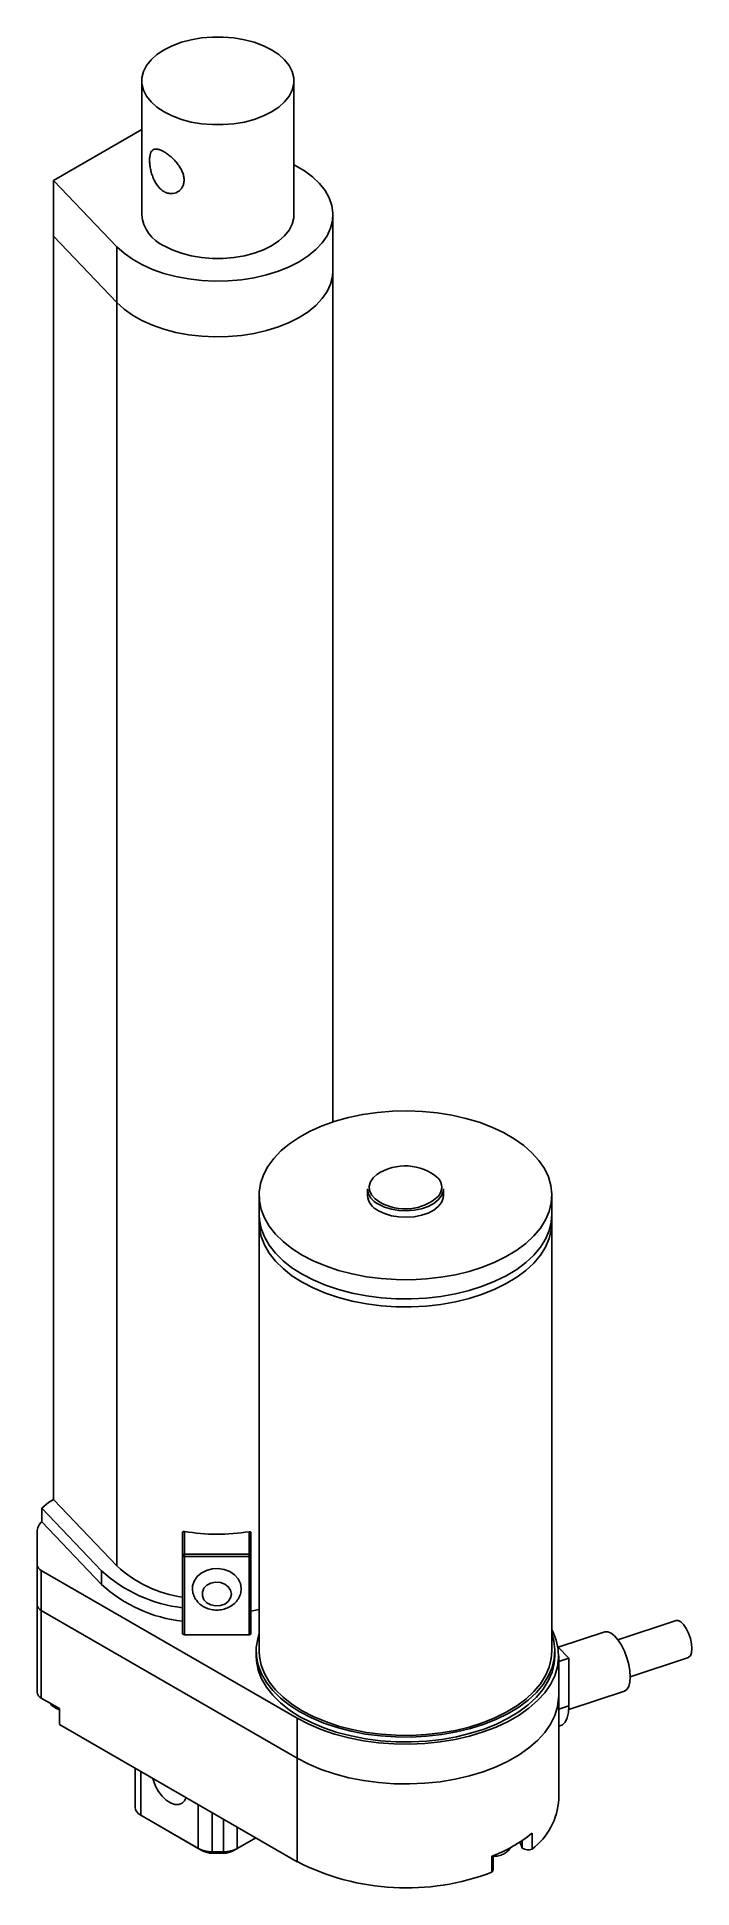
# Paper-space layout '_Isometric' of a CAD drawing. Header units: inches. Extents: x 0.2 to 3.56, y -1.55 to 7.93.
import ezdxf

# ---------------------------------------------------------------- set-up
doc = ezdxf.new("R2010")
doc.units = ezdxf.units.IN
doc.header["$MEASUREMENT"] = 0

psp = doc.layouts.new('_Isometric')

# ---------------------------------------------------------------- linework, layer by layer
at = {"color": 7, "linetype": 'Continuous', "lineweight": 25}
for p, q in [((0.7378, 7.7102), (0.7378, 7.0243)), ((1.5178, 7.0243), (1.5178, 7.7102)), ((0.7378, 7.4604), (0.2864, 7.1998)), ((0.2864, 7.1998), (0.6112, 6.8598)), ((0.2864, 7.1998), (0.2864, 0.4389)), ((1.7178, 2.3746), (1.7178, 7.0243)), ((0.2864, 6.914), (0.6112, 6.574)), ((0.6112, 6.8598), (0.6112, 0.0988)), ((1.3395, 1.9986), (1.3395, -0.3367)), ((1.8945, 2.0321), (1.8945, 1.9986)), ((2.2845, 1.9986), (2.2845, 2.0321)), ((2.8395, -0.3367), (2.8395, 1.9986)), ((0.2601, 0.4237), (0.2255, 0.3949)), ((0.2255, 0.3949), (0.5324, 0.0738)), ((0.2255, 0.3949), (0.2255, 0.3255)), ((0.2864, 0.4389), (0.2601, 0.4237)), ((0.6112, 0.0989), (0.2864, 0.4389)), ((0.2255, 0.3255), (0.5324, 0.0044)), ((0.2015, -0.5475), (0.2015, 0.2726)), ((0.9475, -0.2483), (0.9475, 0.2705)), ((0.9565, 0.2763), (0.9565, -0.2535)), ((1.2885, -0.2535), (1.2885, 0.2745)), ((1.2975, 0.2686), (1.2975, -0.2483)), ((0.9565, 0.16), (1.2885, 0.16)), ((1.2885, 0.1474), (0.9565, 0.1474)), ((0.2235, 0.0751), (1.5344, -0.6817)), ((0.2235, 0.0751), (0.2235, -0.5781)), ((0.5324, 0.0738), (0.5324, 0.0044)), ((0.2235, -0.129), (1.5344, -0.8858)), ((3.4756, -0.18), (3.1776, -0.2793)), ((1.2885, -0.2535), (0.9565, -0.2535)), ((3.1102, -0.2385), (2.8716, -0.318)), ((1.3245, -0.3367), (1.3245, -0.3612)), ((2.8545, -0.3612), (2.8545, -0.3367)), ((2.8708, -0.3172), (2.9269, -0.3733)), ((2.8745, -1.0961), (2.8745, -0.3612)), ((2.9269, -0.3733), (2.8745, -0.3907)), ((2.9269, -0.3733), (2.9269, -0.6182)), ((3.2408, -0.469), (3.5388, -0.3697)), ((2.9263, -0.6371), (3.2114, -0.5421)), ((0.3172, -0.6322), (0.2235, -0.5781)), ((0.317, -0.6321), (0.317, -0.7121)), ((0.3172, -0.6322), (0.3172, -0.7139)), ((0.317, -0.7121), (0.3172, -0.7139)), ((0.3172, -0.7139), (1.5344, -1.4166)), ((1.5344, -1.4166), (1.5344, -0.6817)), ((2.8745, -0.7229), (2.8855, -0.7192)), ((0.7036, -1.1376), (0.7036, -0.9369)), ((0.7329, -1.1784), (1.0278, -1.3487)), ((0.7541, -1.1907), (0.7329, -1.1784)), ((1.049, -1.361), (0.7541, -1.1907)), ((1.0985, -1.1649), (1.0985, -1.3728)), ((1.1571, -1.3728), (1.1571, -1.1987)), ((1.3224, -1.2941), (1.2066, -1.361)), ((1.2278, -1.3487), (1.3224, -1.2941)), ((2.6878, -1.3078), (2.6878, -1.3468)), ((2.7378, -1.27), (2.7378, -1.3517)), ((1.049, -1.361), (1.0278, -1.3487)), ((1.0985, -1.3656), (1.1571, -1.3656)), ((1.1571, -1.3728), (1.0985, -1.3728)), ((1.2066, -1.361), (1.2278, -1.3487)), ((2.5322, -1.3887), (2.5322, -1.4704)), ((2.5388, -1.4584), (2.5388, -1.3861))]:
    psp.add_line(p, q, dxfattribs=at)
at = {"color": 8, "linetype": 'Continuous', "lineweight": 25}
for p, q in [((2.9269, -0.6182), (2.8745, -0.6357)), ((0.7329, -0.9538), (0.7329, -1.1784)), ((1.0278, -1.3487), (1.0278, -1.1241)), ((1.2278, -1.2396), (1.2278, -1.3487))]:
    psp.add_line(p, q, dxfattribs=at)
at = {"color": 7, "linetype": 'Continuous', "lineweight": 25, "flags": 128}
for points in [[(0.8521, 7.551), (0.8941, 7.53), (0.9409, 7.5126), (0.9915, 7.4992), (1.0449, 7.4902), (1.1, 7.4856), (1.1557, 7.4856), (1.2107, 7.4902), (1.2641, 7.4992), (1.3147, 7.5126), (1.3616, 7.53), (1.4036, 7.551), (1.44, 7.5753), (1.4701, 7.6023), (1.4932, 7.6315), (1.5089, 7.6623), (1.5168, 7.6941), (1.5168, 7.7262), (1.5089, 7.758), (1.4932, 7.7889), (1.4701, 7.8181), (1.44, 7.8451), (1.4036, 7.8694), (1.3616, 7.8904), (1.3147, 7.9078), (1.2641, 7.9211), (1.2107, 7.9302), (1.1557, 7.9348), (1.1, 7.9348), (1.0449, 7.9302), (0.9915, 7.9211), (0.9409, 7.9078), (0.8941, 7.8904), (0.8521, 7.8694), (0.8156, 7.8451), (0.7855, 7.8181), (0.7624, 7.7889), (0.7467, 7.758), (0.7388, 7.7262), (0.7388, 7.6941), (0.7467, 7.6623), (0.7624, 7.6315), (0.7855, 7.6023), (0.8156, 7.5753), (0.8521, 7.551)], [(0.6112, 6.8598), (0.6475, 6.8265), (0.6903, 6.7958), (0.739, 6.7681), (0.7929, 6.7439), (0.8512, 6.7234), (0.9132, 6.707), (0.9782, 6.6948), (1.0451, 6.6871), (1.1131, 6.6838), (1.1813, 6.6851), (1.2489, 6.6909), (1.3147, 6.7012), (1.3781, 6.7159), (1.4382, 6.7346), (1.4941, 6.7572), (1.545, 6.7834), (1.5904, 6.8129), (1.6296, 6.8451), (1.6621, 6.8798), (1.6875, 6.9164), (1.7053, 6.9544), (1.7154, 6.9934), (1.7177, 7.0328), (1.712, 7.0721), (1.6985, 7.1107), (1.6774, 7.1482), (1.649, 7.184), (1.6135, 7.2177), (1.5716, 7.2488), (1.5237, 7.2769), (1.5178, 7.2799)], [(0.8521, 6.8651), (0.8941, 6.8441), (0.9409, 6.8267), (0.9915, 6.8133), (1.0449, 6.8043), (1.1, 6.7997), (1.1557, 6.7997), (1.2107, 6.8043), (1.2641, 6.8133), (1.3147, 6.8267), (1.3616, 6.8441), (1.4036, 6.8651), (1.44, 6.8894), (1.4701, 6.9164), (1.4932, 6.9456), (1.5089, 6.9764), (1.5168, 7.0082), (1.5178, 7.0243)], [(0.6112, 6.574), (0.6475, 6.5407), (0.6903, 6.51), (0.739, 6.4823), (0.7929, 6.4581), (0.8512, 6.4377), (0.9132, 6.4212), (0.9782, 6.409), (1.0451, 6.4013), (1.1131, 6.398), (1.1813, 6.3993), (1.2489, 6.4051), (1.3147, 6.4154), (1.3781, 6.4301), (1.4382, 6.4488), (1.4941, 6.4715), (1.545, 6.4977), (1.5904, 6.5271), (1.6296, 6.5594), (1.6621, 6.594), (1.6875, 6.6306), (1.7053, 6.6686), (1.7154, 6.7076), (1.7178, 6.7385)], [(0.6112, 6.574), (0.6475, 6.5407), (0.6903, 6.51), (0.739, 6.4823), (0.7929, 6.4581), (0.8512, 6.4377), (0.9132, 6.4212), (0.9782, 6.409), (1.0451, 6.4013), (1.1131, 6.398), (1.1813, 6.3993), (1.2489, 6.4051), (1.3147, 6.4154), (1.3781, 6.4301), (1.4382, 6.4488), (1.4941, 6.4715), (1.545, 6.4977), (1.5904, 6.5271), (1.6296, 6.5594), (1.6621, 6.594), (1.6875, 6.6306), (1.7053, 6.6686), (1.7154, 6.7076), (1.7178, 6.7385)], [(1.5592, 1.6924), (1.6165, 1.6626), (1.6789, 1.6363), (1.7456, 1.6138), (1.8159, 1.5954), (1.8892, 1.5813), (1.9646, 1.5717), (2.0413, 1.5665), (2.1185, 1.5659), (2.1954, 1.5699), (2.2712, 1.5785), (2.345, 1.5915), (2.4162, 1.6088), (2.4838, 1.6303), (2.5473, 1.6556), (2.606, 1.6846), (2.6592, 1.717), (2.7063, 1.7523), (2.7469, 1.7902), (2.7805, 1.8303), (2.8069, 1.8722), (2.8256, 1.9155), (2.8365, 1.9596), (2.8394, 2.0041), (2.8345, 2.0486), (2.8216, 2.0926), (2.801, 2.1355), (2.7728, 2.1771), (2.7374, 2.2167), (2.6951, 2.254), (2.6464, 2.2886), (2.5918, 2.3201), (2.5319, 2.3482), (2.4673, 2.3726), (2.3987, 2.393), (2.3268, 2.4093), (2.2524, 2.4212), (2.1762, 2.4286), (2.0992, 2.4315), (2.022, 2.4298), (1.9456, 2.4235), (1.8706, 2.4127), (1.798, 2.3975), (1.7285, 2.3781), (1.6628, 2.3547), (1.6017, 2.3274), (1.5457, 2.2967), (1.4955, 2.2629), (1.4515, 2.2262), (1.4144, 2.1871), (1.3844, 2.1461), (1.3618, 2.1034), (1.347, 2.0597), (1.3401, 2.0153), (1.3411, 1.9707), (1.35, 1.9264), (1.3667, 1.8829), (1.3912, 1.8406), (1.423, 1.8), (1.4619, 1.7615), (1.5075, 1.7255), (1.5592, 1.6924)], [(2.2845, 2.0321), (2.2829, 2.0178), (2.274, 1.9956), (2.2575, 1.9749), (2.2342, 1.9566), (2.2049, 1.9413), (2.1709, 1.9298), (2.1336, 1.9224), (2.0944, 1.9195), (2.0551, 1.9212), (2.0172, 1.9275), (1.9822, 1.9381), (1.9516, 1.9525)], [(1.9516, 1.919), (1.9822, 1.9046), (2.0172, 1.894), (2.0551, 1.8878), (2.0944, 1.886), (2.1336, 1.8889), (2.1709, 1.8963), (2.2049, 1.9078), (2.2342, 1.9231), (2.2575, 1.9415), (2.274, 1.9622), (2.2829, 1.9844), (2.2845, 1.9986)], [(1.3395, 1.9006), (1.3411, 1.8727), (1.35, 1.8285), (1.3667, 1.7849), (1.3912, 1.7427), (1.423, 1.702), (1.4619, 1.6635), (1.5075, 1.6275), (1.5592, 1.5944)], [(1.3395, 1.9006), (1.3411, 1.8727), (1.35, 1.8285), (1.3667, 1.7849), (1.3912, 1.7427), (1.423, 1.702), (1.4619, 1.6635), (1.5075, 1.6275), (1.5592, 1.5944)], [(1.5592, 1.5944), (1.6165, 1.5646), (1.6789, 1.5383), (1.7456, 1.5158), (1.8159, 1.4975), (1.8892, 1.4834), (1.9646, 1.4737), (2.0413, 1.4685), (2.1185, 1.4679), (2.1954, 1.472), (2.2712, 1.4805), (2.345, 1.4935), (2.4162, 1.5108), (2.4838, 1.5323), (2.5473, 1.5577), (2.606, 1.5867), (2.6592, 1.619), (2.7063, 1.6543), (2.7469, 1.6922), (2.7805, 1.7323), (2.8069, 1.7742), (2.8256, 1.8175), (2.8365, 1.8616), (2.8395, 1.9006)], [(1.5592, 1.5944), (1.6165, 1.5646), (1.6789, 1.5383), (1.7456, 1.5158), (1.8159, 1.4975), (1.8892, 1.4834), (1.9646, 1.4737), (2.0413, 1.4685), (2.1185, 1.4679), (2.1954, 1.472), (2.2712, 1.4805), (2.345, 1.4935), (2.4162, 1.5108), (2.4838, 1.5323), (2.5473, 1.5577), (2.606, 1.5867), (2.6592, 1.619), (2.7063, 1.6543), (2.7469, 1.6922), (2.7805, 1.7323), (2.8069, 1.7742), (2.8256, 1.8175), (2.8365, 1.8616), (2.8395, 1.9006)], [(1.3395, 1.8598), (1.3411, 1.8319), (1.35, 1.7876), (1.3667, 1.7441), (1.3912, 1.7018), (1.423, 1.6612), (1.4619, 1.6227), (1.5075, 1.5867), (1.5592, 1.5536)], [(1.3395, 1.8598), (1.3411, 1.8319), (1.35, 1.7876), (1.3667, 1.7441), (1.3912, 1.7018), (1.423, 1.6612), (1.4619, 1.6227), (1.5075, 1.5867), (1.5592, 1.5536)], [(1.5592, 1.5536), (1.6165, 1.5238), (1.6789, 1.4975), (1.7456, 1.475), (1.8159, 1.4566), (1.8892, 1.4425), (1.9646, 1.4328), (2.0413, 1.4277), (2.1185, 1.4271), (2.1954, 1.4311), (2.2712, 1.4397), (2.345, 1.4527), (2.4162, 1.47), (2.4838, 1.4915), (2.5473, 1.5168), (2.606, 1.5458), (2.6592, 1.5782), (2.7063, 1.6135), (2.7469, 1.6514), (2.7805, 1.6915), (2.8069, 1.7334), (2.8256, 1.7767), (2.8365, 1.8208), (2.8395, 1.8598)], [(1.5592, 1.5536), (1.6165, 1.5238), (1.6789, 1.4975), (1.7456, 1.475), (1.8159, 1.4566), (1.8892, 1.4425), (1.9646, 1.4328), (2.0413, 1.4277), (2.1185, 1.4271), (2.1954, 1.4311), (2.2712, 1.4397), (2.345, 1.4527), (2.4162, 1.47), (2.4838, 1.4915), (2.5473, 1.5168), (2.606, 1.5458), (2.6592, 1.5782), (2.7063, 1.6135), (2.7469, 1.6514), (2.7805, 1.6915), (2.8069, 1.7334), (2.8256, 1.7767), (2.8365, 1.8208), (2.8395, 1.8598)], [(0.9475, 0.1526), (0.9477, 0.1516), (0.9482, 0.1506), (0.9491, 0.1497), (0.9502, 0.1489), (0.9515, 0.1483), (0.9531, 0.1478), (0.9548, 0.1475), (0.9565, 0.1474)], [(1.2885, 0.1474), (1.2903, 0.1475), (1.292, 0.1478), (1.2935, 0.1483), (1.2949, 0.1489), (1.296, 0.1497), (1.2969, 0.1506), (1.2974, 0.1516), (1.2975, 0.1526)], [(1.2475, -0.0159), (1.2436, 0.0095), (1.2321, 0.0333), (1.2137, 0.054), (1.1895, 0.0703), (1.1612, 0.0812), (1.1304, 0.086), (1.0991, 0.0844), (1.0693, 0.0765), (1.0429, 0.0627), (1.0214, 0.0441), (1.0063, 0.0217), (0.9985, -0.0031), (0.9975, -0.0166)], [(1.1975, -0.0448), (1.1935, -0.0249), (1.1817, -0.0072), (1.1636, 0.0065), (1.141, 0.0146), (1.1164, 0.0163), (1.0924, 0.0113), (1.0717, 0.0003), (1.0566, -0.0156), (1.0486, -0.0347), (1.0486, -0.0548), (1.0566, -0.0739), (1.0717, -0.0898), (1.0924, -0.1008), (1.1164, -0.1058), (1.141, -0.1041), (1.1636, -0.096), (1.1817, -0.0824), (1.1935, -0.0646), (1.1975, -0.0448)], [(1.2975, -0.1323), (1.3147, -0.1291), (1.3395, -0.124)], [(3.4756, -0.18), (3.4864, -0.1798), (3.5001, -0.1869), (3.5143, -0.2011), (3.528, -0.2213), (3.54, -0.2459), (3.5493, -0.2727), (3.5552, -0.2998), (3.5572, -0.3248), (3.5552, -0.3458), (3.5493, -0.361), (3.54, -0.3693), (3.5388, -0.3697)], [(0.9565, -0.2535), (0.9548, -0.2534), (0.9531, -0.2531), (0.9515, -0.2526), (0.9502, -0.252), (0.9491, -0.2512), (0.9482, -0.2503), (0.9477, -0.2493), (0.9475, -0.2483)], [(1.2975, -0.2483), (1.2974, -0.2493), (1.2969, -0.2503), (1.296, -0.2512), (1.2949, -0.252), (1.2935, -0.2526), (1.292, -0.2531), (1.2903, -0.2534), (1.2885, -0.2535)], [(1.3395, -0.2497), (1.3322, -0.2744), (1.3251, -0.3197), (1.3261, -0.3651), (1.3352, -0.4103), (1.3523, -0.4547), (1.3772, -0.4978), (1.4097, -0.5392), (1.4494, -0.5785), (1.4958, -0.6152), (1.5486, -0.649)], [(1.5344, -0.6817), (1.5934, -0.7124), (1.6575, -0.7396), (1.726, -0.7629), (1.7983, -0.7821), (1.8736, -0.7969), (1.951, -0.8073), (2.0299, -0.8131), (2.1094, -0.8143), (2.1887, -0.8108), (2.2669, -0.8027), (2.3434, -0.79), (2.4172, -0.773), (2.4877, -0.7518), (2.5541, -0.7265), (2.6158, -0.6975), (2.672, -0.665), (2.7222, -0.6294), (2.766, -0.5911), (2.8028, -0.5504), (2.8323, -0.5078), (2.8542, -0.4637), (2.8682, -0.4185), (2.8742, -0.3727), (2.8722, -0.3268), (2.8622, -0.2813), (2.8442, -0.2366), (2.8395, -0.2274)], [(1.5486, -0.649), (1.6071, -0.6795), (1.6707, -0.7063), (1.7387, -0.7292), (1.8105, -0.7479), (1.8852, -0.7623), (1.9621, -0.7722), (2.0403, -0.7774), (2.119, -0.778), (2.1975, -0.7739), (2.2748, -0.7652), (2.3501, -0.7519), (2.4227, -0.7343), (2.4917, -0.7124), (2.5565, -0.6865), (2.6163, -0.6569), (2.6706, -0.624), (2.7187, -0.588), (2.7601, -0.5493), (2.7944, -0.5084), (2.8212, -0.4656), (2.8403, -0.4215), (2.8514, -0.3765), (2.8544, -0.331), (2.8494, -0.2857), (2.8395, -0.2497)], [(3.1102, -0.2385), (3.1109, -0.2383), (3.1261, -0.2379), (3.143, -0.2451), (3.1608, -0.2596), (3.1786, -0.2807), (3.1955, -0.3073), (3.2107, -0.338), (3.2234, -0.3714), (3.2329, -0.4057), (3.2388, -0.4392), (3.2408, -0.4703), (3.2388, -0.4973), (3.2329, -0.519), (3.2234, -0.5343), (3.2114, -0.5421)], [(1.3245, -0.3612), (1.3261, -0.3896), (1.3352, -0.4348), (1.3523, -0.4792), (1.3772, -0.5223), (1.4097, -0.5637), (1.4494, -0.603), (1.4958, -0.6397), (1.5486, -0.6735)], [(1.3395, -0.3367), (1.3411, -0.3646), (1.35, -0.4089), (1.3667, -0.4524), (1.3912, -0.4947), (1.423, -0.5353), (1.4619, -0.5738), (1.5075, -0.6098), (1.5592, -0.6429)], [(1.5486, -0.6735), (1.6071, -0.704), (1.6707, -0.7308), (1.7387, -0.7537), (1.8105, -0.7724), (1.8852, -0.7868), (1.9621, -0.7967), (2.0403, -0.8019), (2.119, -0.8025), (2.1975, -0.7984), (2.2748, -0.7897), (2.3501, -0.7764), (2.4227, -0.7588), (2.4917, -0.7369), (2.5565, -0.711), (2.6163, -0.6814), (2.6706, -0.6485), (2.7187, -0.6125), (2.7601, -0.5738), (2.7944, -0.5329), (2.8212, -0.4901), (2.8403, -0.446), (2.8514, -0.401), (2.8545, -0.3612)], [(1.5592, -0.6429), (1.6165, -0.6727), (1.6789, -0.699), (1.7456, -0.7215), (1.8159, -0.7399), (1.8892, -0.754), (1.9646, -0.7636), (2.0413, -0.7688), (2.1185, -0.7694), (2.1954, -0.7654), (2.2712, -0.7568), (2.345, -0.7438), (2.4162, -0.7265), (2.4838, -0.705), (2.5473, -0.6797), (2.606, -0.6507), (2.6592, -0.6183), (2.7063, -0.583), (2.7469, -0.5451), (2.7805, -0.505), (2.8069, -0.4631), (2.8256, -0.4198), (2.8365, -0.3757), (2.8395, -0.3367)], [(1.5344, -0.8858), (1.5934, -0.9166), (1.6575, -0.9437), (1.726, -0.967), (1.7983, -0.9862), (1.8736, -1.001), (1.951, -1.0114), (2.0299, -1.0172), (2.1094, -1.0184), (2.1887, -1.0149), (2.2669, -1.0068), (2.3434, -0.9942), (2.4172, -0.9771), (2.4877, -0.9559), (2.5541, -0.9306), (2.6158, -0.9016), (2.672, -0.8692), (2.7222, -0.8336), (2.766, -0.7953), (2.8028, -0.7546), (2.8323, -0.7119), (2.8542, -0.6678), (2.8682, -0.6226), (2.8742, -0.5768), (2.8745, -0.5654)], [(1.5344, -0.8858), (1.5934, -0.9166), (1.6575, -0.9437), (1.726, -0.967), (1.7983, -0.9862), (1.8736, -1.001), (1.951, -1.0114), (2.0299, -1.0172), (2.1094, -1.0184), (2.1887, -1.0149), (2.2669, -1.0068), (2.3434, -0.9942), (2.4172, -0.9771), (2.4877, -0.9559), (2.5541, -0.9306), (2.6158, -0.9016), (2.672, -0.8692), (2.7222, -0.8336), (2.766, -0.7953), (2.8028, -0.7546), (2.8323, -0.7119), (2.8542, -0.6678), (2.8682, -0.6226), (2.8742, -0.5768), (2.8745, -0.5654)], [(2.9269, -0.6182), (2.9247, -0.6519), (2.9183, -0.68), (2.9079, -0.7013), (2.8939, -0.7152), (2.8855, -0.7192)], [(0.7955, -0.99), (0.7982, -1.0006), (0.8088, -1.0292), (0.824, -1.0566), (0.8427, -1.0811), (0.8638, -1.1011), (0.8859, -1.1155), (0.9077, -1.1233), (0.9277, -1.124), (0.9448, -1.1175), (0.9578, -1.1043), (0.9652, -1.088)], [(2.6733, -1.3174), (2.6801, -1.3267), (2.6878, -1.3468)]]:
    psp.add_lwpolyline(points, dxfattribs=at)
at = {"color": 8, "linetype": 'Continuous', "lineweight": 25, "flags": 128}
psp.add_lwpolyline([(1.9429, 2.1055), (1.9238, 2.0882), (1.9098, 2.0672), (1.9038, 2.045), (1.9058, 2.0226), (1.9159, 2.0009), (1.9335, 1.9809), (1.958, 1.9635)], dxfattribs=at)
at = {"color": 7, "linetype": 'Continuous', "lineweight": 25}
for centre, radius, start, end in [((0.9313, 7.0425), 0.1943, 185.38826, 245.93188), ((2.0872, 1.89), 0.2593, 49.07614, 123.80886), ((1.9916, 2.0414), 0.0975, 185.51725, 245.80289), ((1.9916, 2.008), 0.0975, 185.51725, 245.80289), ((2.0871, 2.1836), 0.2552, 239.5967, 312.08613), ((0.2842, 0.2691), 0.0827, 135.13723, 177.57191), ((1.1279, 1.2675), 1.0059, 260.19229, 279.18983), ((0.2391, 0.1095), 0.0377, 185.6948, 245.62534), ((1.0354, 0.5578), 0.625, 227.24973, 261.91824), ((0.9558, 0.1517), 0.0083, 84.81742, 173.64866), ((1.2893, 0.1517), 0.0083, 6.35134, 95.18258), ((1.0309, 0.6185), 0.7384, 227.53876, 263.52167), ((1.0309, 0.5491), 0.7384, 227.53876, 263.52167), ((0.2391, -0.0947), 0.0377, 185.6948, 245.62534), ((0.2391, -0.5438), 0.0377, 185.6948, 245.62534), ((0.7536, -1.1326), 0.0503, 185.6948, 245.62534), ((2.5345, -1.0786), 0.3404, 306.65979, 357.04565), ((2.2713, -0.6995), 0.7369, 290.72818, 309.26644), ((1.0957, -1.2214), 0.1443, 241.95976, 271.1441), ((1.0965, -1.2718), 0.101, 241.95976, 271.1441), ((1.16, -1.2214), 0.1443, 268.8559, 298.04024), ((1.1591, -1.2718), 0.101, 268.8559, 298.04024), ((2.0937, -0.3241), 1.2272, 242.89081, 290.936), ((2.7174, -1.3021), 0.0536, 236.49552, 292.34235), ((2.5235, -1.4577), 0.0153, 304.55914, 357.58154)]:
    psp.add_arc(centre, radius, start, end, dxfattribs=at)
at = {"color": 8, "linetype": 'Continuous', "lineweight": 25}
psp.add_arc((2.2052, 2.0394), 0.0697, 319.51614, 41.86258, dxfattribs=at)
at = {"color": 7, "linetype": 'Continuous', "lineweight": 25}
for points, knots in [([(0.955, 7.2022), (0.955, 7.1954), (0.9542, 7.1889), (0.9512, 7.1767), (0.9489, 7.1709), (0.9431, 7.1603), (0.9396, 7.1555), (0.9314, 7.1472), (0.9267, 7.1436), (0.9118, 7.1349), (0.9001, 7.1319), (0.8822, 7.1323), (0.876, 7.1332), (0.8639, 7.1368), (0.8579, 7.1393), (0.8463, 7.146), (0.8406, 7.1502), (0.8299, 7.1598), (0.8249, 7.1653), (0.8155, 7.1774), (0.8112, 7.184), (0.8034, 7.1979), (0.7998, 7.2053), (0.7936, 7.2205), (0.7909, 7.2282), (0.7863, 7.2439), (0.7843, 7.252), (0.7813, 7.2676), (0.7801, 7.2753), (0.7786, 7.2903), (0.7782, 7.2975), (0.7782, 7.3109), (0.7786, 7.3171), (0.7801, 7.3286), (0.7813, 7.3337), (0.7843, 7.3427), (0.7863, 7.3466), (0.7909, 7.3529), (0.7936, 7.3554), (0.7998, 7.359), (0.8034, 7.3601), (0.8112, 7.361), (0.8155, 7.3607), (0.8249, 7.3589), (0.8299, 7.3574), (0.8405, 7.3531), (0.8462, 7.3502), (0.8579, 7.3435), (0.8638, 7.3396), (0.876, 7.3308), (0.8821, 7.3259), (0.8941, 7.3154), (0.9, 7.3097), (0.9114, 7.2977), (0.9167, 7.2915), (0.9267, 7.2786), (0.9314, 7.2718), (0.9396, 7.2581), (0.9431, 7.2511), (0.9489, 7.237), (0.9512, 7.2298), (0.9542, 7.2158), (0.955, 7.209), (0.955, 7.2022)], [0, 0, 0, 0, 0.03125, 0.03125, 0.0625, 0.0625, 0.09375, 0.09375, 0.125, 0.125, 0.1875, 0.1875, 0.21875, 0.21875, 0.25, 0.25, 0.28125, 0.28125, 0.3125, 0.3125, 0.34375, 0.34375, 0.375, 0.375, 0.40625, 0.40625, 0.4375, 0.4375, 0.46875, 0.46875, 0.5, 0.5, 0.53125, 0.53125, 0.5625, 0.5625, 0.59375, 0.59375, 0.625, 0.625, 0.65625, 0.65625, 0.6875, 0.6875, 0.71875, 0.71875, 0.75, 0.75, 0.78125, 0.78125, 0.8125, 0.8125, 0.84375, 0.84375, 0.875, 0.875, 0.90625, 0.90625, 0.9375, 0.9375, 0.96875, 0.96875, 1, 1, 1, 1]), ([(0.9475, 0.2705), (0.9475, 0.2725), (0.9486, 0.2743), (0.9519, 0.2763), (0.9542, 0.2767), (0.9565, 0.2763)], [0, 0, 0, 0, 0.5, 0.5, 1, 1, 1, 1]), ([(1.2885, 0.2745), (1.2909, 0.2749), (1.2932, 0.2745), (1.2965, 0.2724), (1.2975, 0.2706), (1.2975, 0.2686)], [0, 0, 0, 0, 0.5, 0.5, 1, 1, 1, 1]), ([(0.9984, -0.0168), (0.9984, -0.0228), (0.9985, -0.0376), (1.0067, -0.0601), (1.021, -0.0828), (1.0409, -0.1017), (1.0653, -0.116), (1.0931, -0.1251), (1.123, -0.1282), (1.1533, -0.1249), (1.1821, -0.1151), (1.2077, -0.0991), (1.2282, -0.0777), (1.242, -0.0524), (1.2471, -0.031), (1.2475, -0.0189), (1.2475, -0.0159)], [0, 0, 0, 0, 0.049391, 0.122651, 0.195575, 0.269311, 0.344542, 0.42137, 0.499522, 0.57871, 0.658745, 0.739313, 0.819654, 0.898633, 0.975409, 1, 1, 1, 1]), ([(0.269, -0.6044), (0.2692, -0.6048), (0.2727, -0.6113), (0.2837, -0.6211), (0.2995, -0.6323), (0.3117, -0.6363), (0.317, -0.6381)], [0, 0, 0, 0, 0.025131, 0.368279, 0.724025, 1, 1, 1, 1]), ([(2.5388, -1.3889), (2.5454, -1.3888), (2.5616, -1.3885), (2.5849, -1.3816), (2.6062, -1.3694), (2.6207, -1.3566), (2.6258, -1.3468), (2.6275, -1.3437)], [0, 0, 0, 0, 0.185314, 0.450044, 0.681502, 0.897256, 1, 1, 1, 1])]:
    psp.add_open_spline(points, degree=3, knots=knots, dxfattribs=at)

doc.saveas('drawing.dxf')
